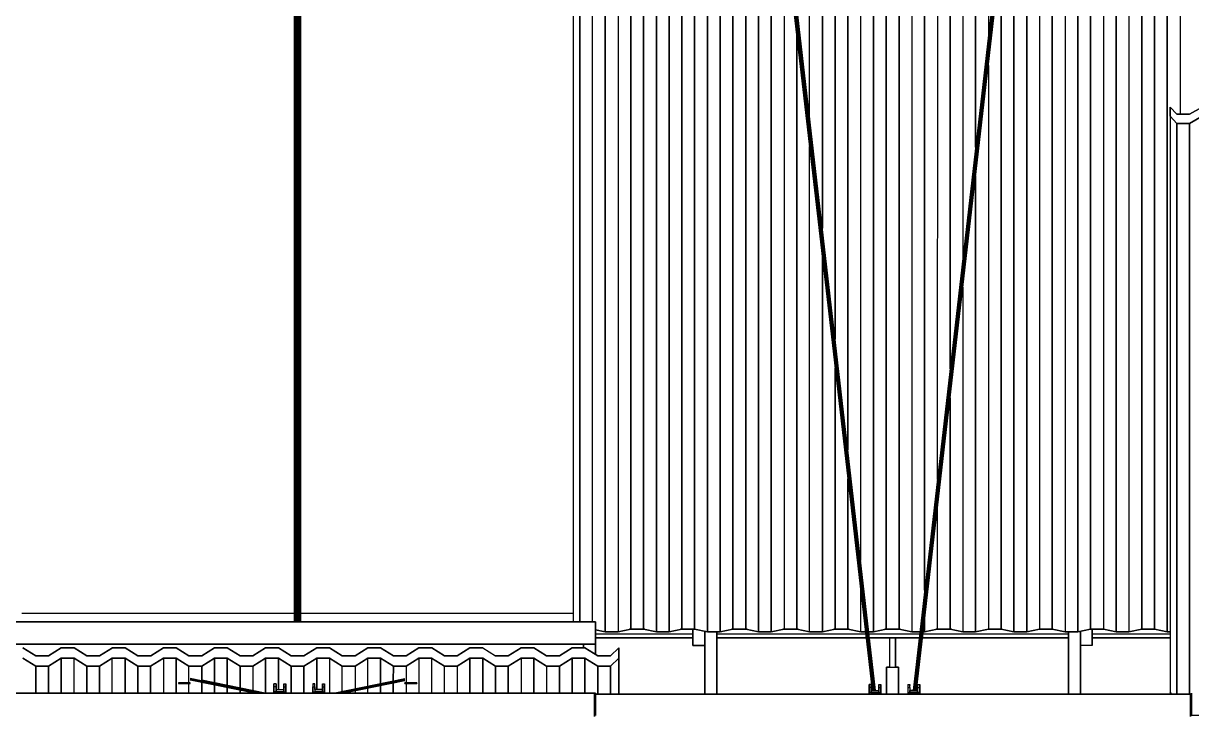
# Model space of a CAD drawing. Extents: x -32 to 51.8, y -51.6 to -5.5.
# Drawn here: x -18.57 to -10.73, y -20.29 to -15.64 of the extents above; entities that cross this region are included whole.
import ezdxf

# ---------------------------------------------------------------- set-up
doc = ezdxf.new("R2010")
doc.units = 0
doc.header["$MEASUREMENT"] = 0
doc.layers.get('0').update_dxf_attribs({"linetype": 'CONTINUOUS'})
doc.layers.add('hachures', color=5, linetype='CONTINUOUS')

msp = doc.modelspace()

# ---------------------------------------------------------------- linework, layer by layer
for p, q in [((-14.8764, -12.0621), (-14.8765, -19.6597)), ((-14.8763, -12.0848), (-14.8764, -19.6597)), ((-16.7374, -13.4664), (-16.7374, -19.6597)), ((-16.7341, -13.4664), (-16.7374, -19.6597)), ((-16.7341, -13.4664), (-16.7341, -19.6597)), ((-16.734, -19.6597), (-16.7262, -13.4664)), ((-16.7262, -19.6597), (-16.7262, -13.4664)), ((-16.726, -19.6597), (-16.7182, -13.4664)), ((-16.7182, -19.6597), (-16.7149, -13.4664)), ((-16.7182, -13.4664), (-16.7182, -19.6597)), ((-16.7149, -19.6597), (-16.7149, -13.4664)), ((-16.7461, -17.8566), (-16.746, -13.6742)), ((-16.7461, -17.8566), (-16.7461, -13.6742)), ((-16.7461, -13.6742), (-16.7461, -17.8566)), ((-16.7065, -17.8566), (-16.7065, -13.6742)), ((-16.7065, -13.6742), (-16.7065, -17.8566)), ((-13.5041, -14.6086), (-12.8693, -20.1205)), ((-12.8666, -20.1205), (-13.5041, -14.6086)), ((-12.8589, -20.1205), (-13.5008, -14.6142)), ((-12.8666, -20.1205), (-13.5008, -14.6142)), ((-12.8507, -20.1205), (-13.4929, -14.6165)), ((-13.4929, -14.6165), (-12.8588, -20.1205)), ((-12.8469, -20.1205), (-13.4849, -14.6142)), ((-13.4849, -14.6142), (-12.8507, -20.1205)), ((-12.8468, -20.1205), (-13.4816, -14.6086)), ((-11.9611, -14.6086), (-12.596, -20.1205)), ((-11.9611, -14.6086), (-12.5933, -20.1205)), ((-12.5932, -20.1205), (-11.9578, -14.6031)), ((-11.9578, -14.6031), (-12.5856, -20.1205)), ((-12.5855, -20.1205), (-11.9499, -14.6007)), ((-12.5774, -20.1205), (-11.9499, -14.6007)), ((-12.5773, -20.1205), (-11.9419, -14.6031)), ((-12.5735, -20.1205), (-11.9419, -14.6031)), ((-12.5735, -20.1205), (-11.9386, -14.6086)), ((-10.8697, -16.2028), (-10.8698, -16.2643)), ((-10.8698, -16.2643), (-10.8697, -16.2029)), ((-10.8697, -16.2028), (-10.8697, -16.2029)), ((-10.8263, -16.2508), (-10.8697, -16.2028)), ((-10.8697, -16.2029), (-10.8263, -16.2508)), ((-10.6548, -16.2028), (-10.7405, -16.2508)), ((-10.7405, -16.2508), (-10.6548, -16.2029)), ((-10.8698, -16.2643), (-10.8699, -20.1357)), ((-10.8698, -16.2643), (-10.8264, -16.3122)), ((-10.8264, -16.3122), (-10.8698, -16.2643)), ((-10.7405, -16.2508), (-10.8263, -16.2508)), ((-10.8263, -16.2508), (-10.8263, -16.2508)), ((-10.8263, -16.2508), (-10.7405, -16.2508)), ((-10.7407, -16.3122), (-10.655, -16.2643)), ((-10.655, -16.2643), (-10.7407, -16.3122)), ((-10.7405, -16.2508), (-10.7405, -16.2508)), ((-10.8264, -16.3122), (-10.8264, -16.3122)), ((-10.8264, -16.3122), (-10.7407, -16.3122)), ((-10.7407, -16.3122), (-10.8264, -16.3122)), ((-10.7407, -16.3122), (-10.7407, -16.3122)), ((-16.7461, -17.8566), (-16.7461, -17.8566)), ((-16.7461, -17.9483), (-16.7461, -17.8566)), ((-16.7461, -17.9483), (-16.7461, -17.8566)), ((-16.7461, -17.8566), (-16.7461, -17.9483)), ((-16.7065, -17.9483), (-16.7065, -17.8566)), ((-16.7065, -19.1981), (-16.7065, -17.8566)), ((-16.7065, -17.8566), (-16.7065, -17.9483)), ((-16.7461, -19.6597), (-16.7461, -17.9483)), ((-16.7461, -17.9483), (-16.7461, -19.6597)), ((-16.7065, -19.6597), (-16.7065, -17.9483)), ((-16.7065, -17.9483), (-16.7065, -19.6597)), ((-16.7065, -19.6597), (-16.7065, -17.9483)), ((-14.8063, -19.6597), (-18.6463, -19.6597)), ((-18.6463, -19.6597), (-14.8063, -19.6597)), ((-18.5776, -19.6023), (-16.7461, -19.6023)), ((-16.7065, -19.6023), (-14.8765, -19.6024)), ((-14.7263, -19.6597), (-14.8063, -19.6597)), ((-14.8063, -19.6597), (-14.7263, -19.6597)), ((-14.7263, -19.6597), (-14.7263, -19.6597)), ((-14.7263, -19.6597), (-14.7263, -19.8096)), ((-14.7263, -19.8096), (-14.7263, -19.6597)), ((-14.7263, -19.6627), (-14.7263, -19.6625)), ((-12.5186, -19.644), (-12.5186, -19.7267)), ((-14.6615, -19.7266), (-14.7263, -19.7133)), ((-14.7263, -19.7133), (-14.6615, -19.7267)), ((-14.0729, -19.7434), (-14.7263, -19.7433)), ((-14.6615, -19.704), (-14.6615, -19.704)), ((-14.6615, -19.704), (-14.6615, -19.704)), ((-14.5758, -19.7266), (-14.6615, -19.7266)), ((-14.6615, -19.7267), (-14.5758, -19.7267)), ((-14.49, -19.7089), (-14.5758, -19.7266)), ((-14.5758, -19.7267), (-14.49, -19.709)), ((-14.3958, -19.7107), (-14.4986, -19.7107)), ((-14.4043, -19.7089), (-14.49, -19.7089)), ((-14.49, -19.709), (-14.4043, -19.709)), ((-14.3186, -19.7266), (-14.4043, -19.7089)), ((-14.4043, -19.709), (-14.3186, -19.7267)), ((-14.2329, -19.7266), (-14.3186, -19.7266)), ((-14.3186, -19.7267), (-14.2329, -19.7267)), ((-14.1472, -19.7089), (-14.2329, -19.7266)), ((-14.2329, -19.7267), (-14.1472, -19.709)), ((-14.0729, -19.7107), (-14.1557, -19.7107)), ((-14.0615, -19.7089), (-14.1472, -19.7089)), ((-14.1472, -19.709), (-14.0615, -19.709)), ((-14.0729, -19.709), (-14.0729, -19.82)), ((-14.0729, -19.82), (-14.0729, -19.709)), ((-13.9758, -19.7267), (-14.0615, -19.7089)), ((-14.0615, -19.709), (-13.9758, -19.7267)), ((-13.9929, -20.1452), (-13.9929, -19.7231)), ((-13.9929, -19.7231), (-13.9929, -20.1452)), ((-13.9929, -19.7231), (-13.9929, -19.82)), ((-13.9929, -19.82), (-13.9929, -19.7231)), ((-13.9758, -19.7267), (-13.89, -19.7267)), ((-13.89, -19.7267), (-13.9758, -19.7267)), ((-13.9129, -19.7267), (-13.9129, -20.1452)), ((-13.9129, -20.1452), (-13.9129, -19.7267)), ((-12.9128, -19.7434), (-13.9129, -19.7434)), ((-13.89, -19.7267), (-13.8043, -19.709)), ((-13.8043, -19.709), (-13.89, -19.7267)), ((-13.7101, -19.7107), (-13.8129, -19.7107)), ((-13.8043, -19.709), (-13.7186, -19.709)), ((-13.7186, -19.709), (-13.8043, -19.709)), ((-13.7186, -19.709), (-13.6329, -19.7267)), ((-13.6329, -19.7267), (-13.7186, -19.709)), ((-13.6329, -19.7267), (-13.5472, -19.7267)), ((-13.5472, -19.7267), (-13.6329, -19.7267)), ((-13.4615, -19.709), (-13.5472, -19.7267)), ((-13.5472, -19.7267), (-13.4615, -19.709)), ((-13.3672, -19.7107), (-13.47, -19.7107)), ((-13.3758, -19.709), (-13.4615, -19.709)), ((-13.4615, -19.709), (-13.3758, -19.709)), ((-13.29, -19.7267), (-13.3758, -19.709)), ((-13.3758, -19.709), (-13.29, -19.7267)), ((-13.2043, -19.7267), (-13.29, -19.7267)), ((-13.29, -19.7267), (-13.2043, -19.7267)), ((-13.2043, -19.7267), (-13.1186, -19.709)), ((-13.1186, -19.709), (-13.2043, -19.7267)), ((-13.0243, -19.7107), (-13.1272, -19.7107)), ((-13.1186, -19.709), (-13.0329, -19.709)), ((-13.0329, -19.709), (-13.1186, -19.709)), ((-12.9472, -19.7267), (-13.0329, -19.709)), ((-13.0329, -19.709), (-12.9472, -19.7267)), ((-12.9147, -19.7267), (-12.9472, -19.7267)), ((-12.9472, -19.7267), (-12.9147, -19.7267)), ((-12.8615, -19.7267), (-12.8922, -19.7267)), ((-12.8922, -19.7267), (-12.8615, -19.7267)), ((-12.5526, -19.7434), (-12.8903, -19.7434)), ((-12.8615, -19.7267), (-12.7758, -19.709)), ((-12.7758, -19.709), (-12.8615, -19.7267)), ((-12.6815, -19.7107), (-12.7843, -19.7107)), ((-12.7758, -19.709), (-12.69, -19.709)), ((-12.69, -19.709), (-12.7758, -19.709)), ((-12.6043, -19.7267), (-12.69, -19.709)), ((-12.69, -19.709), (-12.6043, -19.7267)), ((-12.5506, -19.7267), (-12.6043, -19.7267)), ((-12.6043, -19.7267), (-12.5506, -19.7267)), ((-11.5529, -19.7434), (-12.5301, -19.7434)), ((-12.5186, -19.7267), (-12.5281, -19.7267)), ((-12.5281, -19.7267), (-12.5186, -19.7267)), ((-12.4329, -19.709), (-12.5186, -19.7267)), ((-12.5186, -19.7267), (-12.4329, -19.709)), ((-12.3386, -19.7107), (-12.4415, -19.7107)), ((-12.3472, -19.709), (-12.4329, -19.709)), ((-12.4329, -19.709), (-12.3472, -19.709)), ((-12.2615, -19.7267), (-12.3472, -19.709)), ((-12.3472, -19.709), (-12.2615, -19.7267)), ((-12.1758, -19.7267), (-12.2615, -19.7267)), ((-12.2615, -19.7267), (-12.1758, -19.7267)), ((-12.09, -19.709), (-12.1758, -19.7267)), ((-12.1758, -19.7267), (-12.09, -19.709)), ((-11.9957, -19.7108), (-12.0986, -19.7108)), ((-12.0043, -19.709), (-12.09, -19.709)), ((-12.09, -19.709), (-12.0043, -19.709)), ((-12.0043, -19.709), (-11.9186, -19.7267)), ((-11.9186, -19.7267), (-12.0043, -19.709)), ((-11.9186, -19.7267), (-11.8329, -19.7267)), ((-11.8329, -19.7267), (-11.9186, -19.7267)), ((-11.7472, -19.709), (-11.8329, -19.7267)), ((-11.8329, -19.7267), (-11.7472, -19.709)), ((-11.6529, -19.7108), (-11.7558, -19.7108)), ((-11.6615, -19.709), (-11.7472, -19.709)), ((-11.7472, -19.709), (-11.6615, -19.709)), ((-11.5758, -19.7267), (-11.6615, -19.709)), ((-11.6615, -19.709), (-11.5758, -19.7267)), ((-11.49, -19.7267), (-11.5758, -19.7267)), ((-11.5758, -19.7267), (-11.49, -19.7267)), ((-11.5529, -20.1452), (-11.5529, -19.7267)), ((-11.5529, -19.7267), (-11.5529, -20.1452)), ((-11.49, -19.7267), (-11.4043, -19.709)), ((-11.4043, -19.709), (-11.49, -19.7267)), ((-11.4729, -19.7231), (-11.4729, -20.1452)), ((-11.4729, -20.1452), (-11.4729, -19.7231)), ((-11.4729, -19.7231), (-11.4729, -19.8201)), ((-11.4729, -19.8201), (-11.4729, -19.7231)), ((-11.4729, -19.7434), (-11.4729, -19.7434)), ((-11.3186, -19.709), (-11.4043, -19.709)), ((-11.4043, -19.709), (-11.3186, -19.709)), ((-11.3929, -19.709), (-11.3929, -19.8201)), ((-11.3929, -19.8201), (-11.3929, -19.709)), ((-11.31, -19.7108), (-11.3929, -19.7108)), ((-10.8699, -19.7434), (-11.3929, -19.7434)), ((-11.2329, -19.7267), (-11.3186, -19.709)), ((-11.3186, -19.709), (-11.2329, -19.7267)), ((-11.1472, -19.7267), (-11.2329, -19.7267)), ((-11.2329, -19.7267), (-11.1472, -19.7267)), ((-11.0615, -19.709), (-11.1472, -19.7267)), ((-11.1472, -19.7267), (-11.0615, -19.709)), ((-10.9671, -19.7108), (-11.0701, -19.7108)), ((-11.0615, -19.709), (-10.9758, -19.709)), ((-10.9758, -19.709), (-11.0615, -19.709)), ((-10.9758, -19.709), (-10.89, -19.7267)), ((-10.89, -19.7267), (-10.9758, -19.709)), ((-10.8699, -19.7267), (-10.89, -19.7267)), ((-10.89, -19.7267), (-10.8699, -19.7267)), ((-18.6463, -19.8095), (-14.8063, -19.8096)), ((-14.8063, -19.8096), (-18.6463, -19.8096)), ((-14.8063, -19.8124), (-18.6463, -19.8124)), ((-18.4834, -19.8891), (-18.5691, -19.8346)), ((-18.5691, -19.8346), (-18.4834, -19.8891)), ((-18.3977, -19.8891), (-18.312, -19.8346)), ((-18.312, -19.8346), (-18.3977, -19.8891)), ((-18.312, -19.8346), (-18.2263, -19.8346)), ((-18.2263, -19.8346), (-18.312, -19.8346)), ((-18.2263, -19.8346), (-18.1406, -19.8891)), ((-18.1406, -19.8891), (-18.2263, -19.8346)), ((-18.0549, -19.8891), (-17.9691, -19.8346)), ((-17.9691, -19.8346), (-18.0549, -19.8891)), ((-17.9691, -19.8346), (-17.8834, -19.8346)), ((-17.8834, -19.8346), (-17.9691, -19.8346)), ((-17.8834, -19.8346), (-17.7977, -19.8891)), ((-17.7977, -19.8891), (-17.8834, -19.8346)), ((-17.712, -19.8891), (-17.6263, -19.8346)), ((-17.6263, -19.8346), (-17.712, -19.8891)), ((-17.6263, -19.8346), (-17.5406, -19.8346)), ((-17.5406, -19.8346), (-17.6263, -19.8346)), ((-17.5406, -19.8346), (-17.4549, -19.8891)), ((-17.4549, -19.8891), (-17.5406, -19.8346)), ((-17.3691, -19.8891), (-17.2834, -19.8346)), ((-17.2834, -19.8346), (-17.3691, -19.8891)), ((-17.2834, -19.8346), (-17.1977, -19.8346)), ((-17.1977, -19.8346), (-17.2834, -19.8346)), ((-17.1977, -19.8346), (-17.112, -19.8891)), ((-17.112, -19.8891), (-17.1977, -19.8346)), ((-17.1977, -19.8346), (-17.1977, -19.8346)), ((-17.0263, -19.8891), (-16.9406, -19.8346)), ((-16.9406, -19.8346), (-17.0263, -19.8891)), ((-16.9406, -19.8346), (-16.8549, -19.8346)), ((-16.8549, -19.8346), (-16.9406, -19.8346)), ((-16.8549, -19.8346), (-16.7691, -19.8891)), ((-16.7691, -19.8891), (-16.8549, -19.8346)), ((-16.6834, -19.8891), (-16.5977, -19.8346)), ((-16.5977, -19.8346), (-16.6834, -19.8891)), ((-16.5977, -19.8346), (-16.512, -19.8346)), ((-16.512, -19.8346), (-16.5977, -19.8346)), ((-16.5977, -19.8346), (-16.5977, -19.8346)), ((-16.512, -19.8346), (-16.4263, -19.8891)), ((-16.4263, -19.8891), (-16.512, -19.8346)), ((-16.3406, -19.8891), (-16.2549, -19.8346)), ((-16.2549, -19.8346), (-16.3406, -19.8891)), ((-16.2549, -19.8346), (-16.1691, -19.8346)), ((-16.1691, -19.8346), (-16.2549, -19.8346)), ((-16.1691, -19.8346), (-16.0834, -19.8891)), ((-16.0834, -19.8891), (-16.1691, -19.8346)), ((-16.1691, -19.8346), (-16.1691, -19.8346)), ((-15.9977, -19.8891), (-15.912, -19.8346)), ((-15.912, -19.8346), (-15.9977, -19.8891)), ((-15.912, -19.8346), (-15.8263, -19.8346)), ((-15.8263, -19.8346), (-15.912, -19.8346)), ((-15.8263, -19.8346), (-15.7406, -19.8891)), ((-15.7406, -19.8891), (-15.8263, -19.8346)), ((-15.6549, -19.8891), (-15.5691, -19.8346)), ((-15.5691, -19.8346), (-15.6549, -19.8891)), ((-15.5691, -19.8346), (-15.4834, -19.8346)), ((-15.4834, -19.8346), (-15.5691, -19.8346)), ((-15.4834, -19.8346), (-15.3977, -19.8891)), ((-15.312, -19.8891), (-15.2263, -19.8346)), ((-15.2263, -19.8346), (-15.312, -19.8891)), ((-15.2263, -19.8346), (-15.1406, -19.8346)), ((-15.1406, -19.8346), (-15.2263, -19.8346)), ((-15.1406, -19.8346), (-15.0549, -19.8891)), ((-15.0549, -19.8891), (-15.1406, -19.8346)), ((-15.1406, -19.8346), (-15.1406, -19.8346)), ((-14.9691, -19.8891), (-14.8834, -19.8346)), ((-14.8834, -19.8346), (-14.9691, -19.8891)), ((-14.8834, -19.8346), (-14.7977, -19.8346)), ((-14.7977, -19.8346), (-14.8834, -19.8346)), ((-14.8063, -19.8096), (-14.7263, -19.8096)), ((-14.7263, -19.8096), (-14.8063, -19.8096)), ((-14.8063, -19.8124), (-14.8063, -19.8346)), ((-14.8063, -19.8346), (-14.8063, -19.8124)), ((-14.8063, -19.8346), (-14.8063, -19.8124)), ((-14.8063, -19.8124), (-14.8063, -19.8346)), ((-14.7977, -19.8346), (-14.712, -19.8891)), ((-14.712, -19.8891), (-14.7977, -19.8346)), ((-14.0729, -19.7679), (-14.7263, -19.7679)), ((-14.0729, -19.7699), (-14.7263, -19.7699)), ((-14.7263, -19.8096), (-14.7263, -19.8124)), ((-14.7263, -19.8124), (-14.7263, -19.8096)), ((-14.7263, -19.8124), (-14.7263, -19.8801)), ((-14.7263, -19.88), (-14.7263, -19.8124)), ((-14.6263, -19.8891), (-14.571, -19.8346)), ((-14.571, -19.8346), (-14.5711, -19.9045)), ((-14.571, -20.122), (-14.571, -19.8346)), ((-14.0729, -19.7699), (-14.0729, -19.7714)), ((-14.0729, -19.7714), (-14.0729, -19.7714)), ((-14.0729, -19.7714), (-14.0729, -19.82)), ((-13.9929, -19.82), (-14.0729, -19.82)), ((-14.0729, -19.82), (-13.9929, -19.82)), ((-12.9099, -19.7679), (-13.9129, -19.7679)), ((-12.9097, -19.7699), (-13.9129, -19.7699)), ((-12.5554, -19.7679), (-12.8874, -19.7679)), ((-12.5556, -19.7699), (-12.8872, -19.7699)), ((-12.7527, -19.9652), (-12.7527, -19.7699)), ((-12.7131, -19.9652), (-12.7131, -19.7699)), ((-12.7131, -19.7699), (-12.7131, -19.9652)), ((-12.7131, -19.9652), (-12.7131, -19.7699)), ((-11.5529, -19.7699), (-12.5331, -19.7699)), ((-11.5529, -19.7679), (-12.5329, -19.7679)), ((-11.4729, -19.7679), (-11.4729, -19.7679)), ((-11.4729, -19.7699), (-11.4729, -19.7699)), ((-11.3929, -19.8201), (-11.4729, -19.8201)), ((-10.8699, -19.7679), (-11.3929, -19.7679)), ((-10.8699, -19.7699), (-11.3929, -19.7699)), ((-11.3929, -19.7714), (-11.3929, -19.7699)), ((-11.3929, -19.7699), (-11.3929, -19.7714)), ((-11.3929, -19.8201), (-11.3929, -19.7714)), ((-11.3929, -19.7714), (-11.3929, -19.7714)), ((-11.3929, -19.7714), (-11.3929, -19.7714)), ((-11.3929, -19.7714), (-11.3929, -19.8201)), ((-18.4835, -19.9591), (-18.5693, -19.9045)), ((-18.5693, -19.9045), (-18.4835, -19.9591)), ((-18.4834, -19.8891), (-18.3977, -19.8891)), ((-18.3977, -19.8891), (-18.4834, -19.8891)), ((-18.3121, -19.9045), (-18.3978, -19.9591)), ((-18.3978, -19.9591), (-18.3121, -19.9045)), ((-18.2264, -19.9045), (-18.3121, -19.9045)), ((-18.3121, -19.9045), (-18.2264, -19.9045)), ((-18.312, -19.9045), (-18.312, -19.9045)), ((-18.1407, -19.9591), (-18.2264, -19.9045)), ((-18.2264, -19.9045), (-18.1407, -19.9591)), ((-18.2263, -19.9046), (-18.2263, -19.9046)), ((-18.2263, -19.9046), (-18.2263, -19.9046)), ((-18.1406, -19.8891), (-18.0549, -19.8891)), ((-18.0549, -19.8891), (-18.1406, -19.8891)), ((-17.9693, -19.9045), (-18.055, -19.9591)), ((-18.055, -19.9591), (-17.9693, -19.9045)), ((-17.8835, -19.9045), (-17.9693, -19.9045)), ((-17.9693, -19.9045), (-17.8835, -19.9045)), ((-17.9691, -19.9045), (-17.9691, -19.9045)), ((-17.9691, -19.9045), (-17.9691, -19.9045)), ((-17.7978, -19.9591), (-17.8835, -19.9045)), ((-17.8835, -19.9045), (-17.7978, -19.9591)), ((-17.8834, -19.9046), (-17.8834, -19.9046)), ((-17.8834, -19.9046), (-17.8834, -19.9046)), ((-17.7977, -19.8891), (-17.712, -19.8891)), ((-17.712, -19.8891), (-17.7977, -19.8891)), ((-17.6264, -19.9045), (-17.7121, -19.9591)), ((-17.7121, -19.9591), (-17.6264, -19.9045)), ((-17.5407, -19.9045), (-17.6264, -19.9045)), ((-17.6264, -19.9045), (-17.5407, -19.9045)), ((-17.6263, -19.9045), (-17.6263, -19.9045)), ((-17.6263, -19.9045), (-17.6263, -19.9045)), ((-17.455, -19.9591), (-17.5407, -19.9045)), ((-17.5407, -19.9045), (-17.455, -19.9591)), ((-17.5406, -19.9046), (-17.5406, -19.9046)), ((-17.5263, -19.9137), (-17.5263, -19.9137)), ((-17.4549, -19.8891), (-17.3691, -19.8891)), ((-17.3691, -19.8891), (-17.4549, -19.8891)), ((-17.2835, -19.9045), (-17.3693, -19.9591)), ((-17.3693, -19.9591), (-17.2835, -19.9045)), ((-17.1978, -19.9045), (-17.2835, -19.9045)), ((-17.2835, -19.9045), (-17.1978, -19.9045)), ((-17.1121, -19.9591), (-17.1978, -19.9045)), ((-17.1978, -19.9045), (-17.1121, -19.9591)), ((-17.1977, -19.9046), (-17.1977, -19.9046)), ((-17.1977, -19.9046), (-17.1977, -19.9046)), ((-17.112, -19.8891), (-17.0263, -19.8891)), ((-17.0263, -19.8891), (-17.112, -19.8891)), ((-16.9407, -19.9045), (-17.0264, -19.9591)), ((-17.0264, -19.9591), (-16.9407, -19.9045)), ((-16.855, -19.9045), (-16.9407, -19.9045)), ((-16.9407, -19.9045), (-16.855, -19.9045)), ((-16.7693, -19.9591), (-16.855, -19.9045)), ((-16.855, -19.9045), (-16.7693, -19.9591)), ((-16.8549, -19.9046), (-16.8549, -19.9046)), ((-16.7691, -19.8891), (-16.6834, -19.8891)), ((-16.6834, -19.8891), (-16.7691, -19.8891)), ((-16.5978, -19.9045), (-16.6835, -19.9591)), ((-16.6835, -19.9591), (-16.5978, -19.9045)), ((-16.6834, -19.8891), (-16.6834, -19.8891)), ((-16.5121, -19.9045), (-16.5978, -19.9045)), ((-16.5978, -19.9045), (-16.5121, -19.9045)), ((-16.5977, -19.9045), (-16.5977, -19.9045)), ((-16.5977, -19.9045), (-16.5977, -19.9045)), ((-16.4264, -19.9591), (-16.5121, -19.9045)), ((-16.5121, -19.9045), (-16.4264, -19.9591)), ((-16.512, -19.9046), (-16.512, -19.9046)), ((-16.512, -19.9046), (-16.512, -19.9046)), ((-16.4263, -19.8891), (-16.3406, -19.8891)), ((-16.3406, -19.8891), (-16.4263, -19.8891)), ((-16.255, -19.9045), (-16.3407, -19.9591)), ((-16.3407, -19.9591), (-16.255, -19.9045)), ((-16.3406, -19.8891), (-16.3406, -19.8891)), ((-16.1693, -19.9045), (-16.255, -19.9045)), ((-16.255, -19.9045), (-16.1693, -19.9045)), ((-16.2549, -19.9045), (-16.2549, -19.9045)), ((-16.0835, -19.9591), (-16.1693, -19.9045)), ((-16.1693, -19.9045), (-16.0835, -19.9591)), ((-16.0834, -19.8891), (-15.9977, -19.8891)), ((-15.9977, -19.8891), (-16.0834, -19.8891)), ((-16.0834, -19.8891), (-16.0834, -19.8891)), ((-15.9121, -19.9045), (-15.9978, -19.9591)), ((-15.9978, -19.9591), (-15.9121, -19.9045)), ((-15.9263, -19.9136), (-15.9263, -19.9136)), ((-15.9263, -19.9136), (-15.9263, -19.9136)), ((-15.9263, -19.9136), (-15.9263, -19.9136)), ((-15.8264, -19.9045), (-15.9121, -19.9045)), ((-15.9121, -19.9045), (-15.8264, -19.9045)), ((-15.912, -19.9045), (-15.912, -19.9045)), ((-15.912, -19.9045), (-15.912, -19.9045)), ((-15.7407, -19.9591), (-15.8264, -19.9045)), ((-15.8264, -19.9045), (-15.7407, -19.9591)), ((-15.8263, -19.9046), (-15.8263, -19.9046)), ((-15.7406, -19.8891), (-15.6549, -19.8891)), ((-15.6549, -19.8891), (-15.7406, -19.8891)), ((-15.5693, -19.9045), (-15.655, -19.9591)), ((-15.655, -19.9591), (-15.5693, -19.9045)), ((-15.4835, -19.9045), (-15.5693, -19.9045)), ((-15.5693, -19.9045), (-15.4835, -19.9045)), ((-15.3978, -19.9591), (-15.4835, -19.9045)), ((-15.4835, -19.9045), (-15.3978, -19.9591)), ((-15.4834, -19.9046), (-15.4834, -19.9046)), ((-15.3977, -19.8891), (-15.312, -19.8891)), ((-15.312, -19.8891), (-15.3977, -19.8891)), ((-15.2264, -19.9045), (-15.3121, -19.9591)), ((-15.3121, -19.9591), (-15.2264, -19.9045)), ((-15.1407, -19.9045), (-15.2264, -19.9045)), ((-15.2264, -19.9045), (-15.1407, -19.9045)), ((-15.055, -19.9591), (-15.1407, -19.9045)), ((-15.1407, -19.9045), (-15.055, -19.9591)), ((-15.1406, -19.9046), (-15.1406, -19.9046)), ((-15.1406, -19.9046), (-15.1406, -19.9046)), ((-15.0549, -19.8891), (-14.9691, -19.8891)), ((-14.9691, -19.8891), (-15.0549, -19.8891)), ((-14.8835, -19.9045), (-14.9693, -19.9591)), ((-14.9693, -19.9591), (-14.8835, -19.9045)), ((-14.7978, -19.9045), (-14.8835, -19.9045)), ((-14.8835, -19.9045), (-14.7978, -19.9045)), ((-14.8834, -19.9045), (-14.8834, -19.9045)), ((-14.8834, -19.9045), (-14.8834, -19.9045)), ((-14.7121, -19.9591), (-14.7978, -19.9045)), ((-14.7978, -19.9045), (-14.7121, -19.9591)), ((-14.712, -19.8891), (-14.6263, -19.8891)), ((-14.6263, -19.8891), (-14.712, -19.8891)), ((-14.712, -19.8891), (-14.712, -19.8891)), ((-14.5711, -19.9045), (-14.6264, -19.9591)), ((-14.6264, -19.9591), (-14.5711, -19.9045)), ((-14.5711, -19.9045), (-14.5711, -20.1452)), ((-18.3978, -19.9591), (-18.4835, -19.9591)), ((-18.4835, -19.9591), (-18.3978, -19.9591)), ((-18.4834, -19.9591), (-18.4834, -19.9591)), ((-18.4834, -19.9591), (-18.4834, -19.9591)), ((-18.3977, -19.959), (-18.3977, -19.959)), ((-18.3977, -19.959), (-18.3977, -19.959)), ((-18.055, -19.9591), (-18.1407, -19.9591)), ((-18.1407, -19.9591), (-18.055, -19.9591)), ((-18.0549, -19.959), (-18.0549, -19.959)), ((-18.0549, -19.959), (-18.0549, -19.959)), ((-17.7121, -19.9591), (-17.7978, -19.9591)), ((-17.7978, -19.9591), (-17.7121, -19.9591)), ((-17.7977, -19.9591), (-17.7977, -19.9591)), ((-17.712, -19.959), (-17.712, -19.959)), ((-17.712, -19.959), (-17.712, -19.959)), ((-17.3693, -19.9591), (-17.455, -19.9591)), ((-17.455, -19.9591), (-17.3693, -19.9591)), ((-17.4549, -19.9591), (-17.4549, -19.9591)), ((-17.4463, -19.9591), (-17.4463, -19.9591)), ((-17.3691, -19.959), (-17.3691, -19.959)), ((-17.3691, -19.959), (-17.3691, -19.959)), ((-17.0264, -19.9591), (-17.1121, -19.9591)), ((-17.1121, -19.9591), (-17.0264, -19.9591)), ((-17.112, -19.9591), (-17.112, -19.9591)), ((-17.112, -19.9591), (-17.112, -19.9591)), ((-17.0263, -19.959), (-17.0263, -19.959)), ((-16.6835, -19.9591), (-16.7693, -19.9591)), ((-16.7693, -19.9591), (-16.6835, -19.9591)), ((-16.7691, -19.9591), (-16.7691, -19.9591)), ((-16.3407, -19.9591), (-16.4264, -19.9591)), ((-16.4264, -19.9591), (-16.3407, -19.9591)), ((-16.4263, -19.9591), (-16.4263, -19.9591)), ((-16.3406, -19.959), (-16.3406, -19.959)), ((-16.3406, -19.959), (-16.3406, -19.959)), ((-15.9978, -19.9591), (-16.0835, -19.9591)), ((-16.0835, -19.9591), (-15.9978, -19.9591)), ((-16.0834, -19.9591), (-16.0834, -19.9591)), ((-16.0834, -19.9591), (-16.0834, -19.9591)), ((-16.0063, -19.9591), (-16.0063, -19.9591)), ((-15.9977, -19.959), (-15.9977, -19.959)), ((-15.655, -19.9591), (-15.7407, -19.9591)), ((-15.7407, -19.9591), (-15.655, -19.9591)), ((-15.7406, -19.9591), (-15.7406, -19.9591)), ((-15.6549, -19.959), (-15.6549, -19.959)), ((-15.3121, -19.9591), (-15.3978, -19.9591)), ((-15.3978, -19.9591), (-15.3121, -19.9591)), ((-14.9693, -19.9591), (-15.055, -19.9591)), ((-15.055, -19.9591), (-14.9693, -19.9591)), ((-15.0549, -19.9591), (-15.0549, -19.9591)), ((-15.0549, -19.9591), (-15.0549, -19.9591)), ((-14.6264, -19.9591), (-14.7121, -19.9591)), ((-14.7121, -19.9591), (-14.6264, -19.9591)), ((-14.712, -19.9591), (-14.712, -19.9591)), ((-14.712, -19.9591), (-14.712, -19.9591)), ((-12.7729, -20.1452), (-12.7729, -19.9652)), ((-12.7729, -19.9652), (-12.6929, -19.9652)), ((-12.7527, -19.9652), (-12.7729, -19.9652)), ((-12.7729, -20.1452), (-12.7729, -19.9652)), ((-12.7729, -19.9652), (-12.7729, -20.1452)), ((-12.6929, -19.9652), (-12.7131, -19.9652)), ((-12.6929, -19.9652), (-12.6929, -20.1452)), ((-12.6929, -19.9652), (-12.6929, -20.1452)), ((-12.6929, -20.1452), (-12.6929, -19.9652)), ((-17.4463, -20.0397), (-16.9601, -20.1406)), ((-17.4463, -20.0401), (-16.9807, -20.1406)), ((-17.4463, -20.0459), (-16.9867, -20.1406)), ((-17.4463, -20.0462), (-17.0014, -20.1406)), ((-17.008, -20.1406), (-17.4463, -20.0507)), ((-17.4463, -20.0507), (-17.0069, -20.1406)), ((-17.0089, -20.1406), (-17.4463, -20.0514)), ((-16.9426, -20.1406), (-17.3693, -20.0518)), ((-17.3693, -20.0524), (-16.957, -20.1406)), ((-16.487, -20.1406), (-16.0063, -20.0405)), ((-16.4726, -20.1406), (-16.0063, -20.0409)), ((-16.4695, -20.1406), (-16.0063, -20.0444)), ((-16.4489, -20.1406), (-16.0063, -20.045)), ((-16.443, -20.1406), (-16.0063, -20.0506)), ((-16.4282, -20.1406), (-16.0063, -20.0511)), ((-16.4227, -20.1406), (-16.0063, -20.0554)), ((-16.0063, -20.0554), (-16.4216, -20.1406)), ((-16.0063, -20.0561), (-16.4208, -20.1406)), ((-14.8063, -20.1406), (-18.6463, -20.1406)), ((-14.8063, -20.1406), (-18.6463, -20.1406)), ((-18.6463, -20.1406), (-14.8063, -20.1406)), ((-17.5263, -20.0706), (-17.5263, -20.0735)), ((-17.4463, -20.0706), (-17.5263, -20.0706)), ((-17.5263, -20.0735), (-17.4463, -20.0735)), ((-17.4463, -20.0735), (-17.4463, -20.0706)), ((-16.8704, -20.0772), (-16.8848, -20.0772)), ((-16.8848, -20.0772), (-16.8848, -20.0839)), ((-16.8848, -20.0972), (-16.8848, -20.0772)), ((-16.8848, -20.0772), (-16.8848, -20.0972)), ((-16.8848, -20.0839), (-16.8848, -20.0772)), ((-16.8848, -20.1054), (-16.8848, -20.0839)), ((-16.8704, -20.0972), (-16.8848, -20.0972)), ((-16.8848, -20.1305), (-16.8848, -20.0972)), ((-16.8848, -20.0972), (-16.8848, -20.1305)), ((-16.8848, -20.1406), (-16.8848, -20.1054)), ((-16.8704, -20.1305), (-16.8848, -20.1305)), ((-16.8848, -20.1406), (-16.8848, -20.1305)), ((-16.8848, -20.1305), (-16.8848, -20.1406)), ((-16.8704, -20.0772), (-16.8704, -20.0972)), ((-16.8704, -20.0972), (-16.8704, -20.0772)), ((-16.8704, -20.0972), (-16.8704, -20.1305)), ((-16.8704, -20.1305), (-16.8704, -20.0972)), ((-16.8704, -20.1159), (-16.8193, -20.1159)), ((-16.8704, -20.1304), (-16.8193, -20.1304)), ((-16.8193, -20.1304), (-16.8704, -20.1304)), ((-16.8704, -20.1305), (-16.8704, -20.1406)), ((-16.8704, -20.1406), (-16.8704, -20.1305)), ((-16.8193, -20.0839), (-16.8193, -20.0772)), ((-16.8193, -20.0772), (-16.8193, -20.0972)), ((-16.8193, -20.0772), (-16.8048, -20.0772)), ((-16.8193, -20.0972), (-16.8193, -20.0772)), ((-16.8193, -20.1054), (-16.8193, -20.0839)), ((-16.8193, -20.0972), (-16.8193, -20.1305)), ((-16.8193, -20.0972), (-16.8048, -20.0972)), ((-16.8193, -20.1305), (-16.8193, -20.0972)), ((-16.8193, -20.1159), (-16.8193, -20.1054)), ((-16.8193, -20.1304), (-16.8193, -20.1159)), ((-16.8193, -20.1406), (-16.8193, -20.1304)), ((-16.8193, -20.1304), (-16.8193, -20.1304)), ((-16.8193, -20.1305), (-16.8048, -20.1305)), ((-16.8193, -20.1406), (-16.8193, -20.1305)), ((-16.8193, -20.1305), (-16.8193, -20.1406)), ((-16.8048, -20.0772), (-16.8048, -20.0972)), ((-16.8048, -20.0839), (-16.8048, -20.0772)), ((-16.8048, -20.0972), (-16.8048, -20.0772)), ((-16.8048, -20.0772), (-16.8048, -20.0839)), ((-16.8048, -20.0839), (-16.8048, -20.1054)), ((-16.8048, -20.0972), (-16.8048, -20.1305)), ((-16.8048, -20.1305), (-16.8048, -20.0972)), ((-16.8048, -20.1054), (-16.8048, -20.1406)), ((-16.8048, -20.1305), (-16.8048, -20.1406)), ((-16.8048, -20.1406), (-16.8048, -20.1305)), ((-16.6248, -20.0772), (-16.6104, -20.0772)), ((-16.6248, -20.0772), (-16.6248, -20.0972)), ((-16.6104, -20.0772), (-16.6248, -20.0772)), ((-16.6248, -20.0772), (-16.6248, -20.0772)), ((-16.6248, -20.0972), (-16.6104, -20.0972)), ((-16.6248, -20.1305), (-16.6248, -20.0972)), ((-16.6248, -20.0972), (-16.6248, -20.1305)), ((-16.6248, -20.1406), (-16.6248, -20.1179)), ((-16.6248, -20.1305), (-16.6104, -20.1305)), ((-16.6248, -20.1406), (-16.6248, -20.1305)), ((-16.6248, -20.1305), (-16.6248, -20.1406)), ((-16.6104, -20.0972), (-16.6104, -20.0772)), ((-16.6104, -20.0972), (-16.6104, -20.1305)), ((-16.6104, -20.1054), (-16.6104, -20.0972)), ((-16.6104, -20.1159), (-16.6104, -20.1054)), ((-16.6104, -20.1054), (-16.6104, -20.1054)), ((-16.5592, -20.1159), (-16.6104, -20.1159)), ((-16.6104, -20.1159), (-16.5592, -20.1159)), ((-16.6104, -20.1304), (-16.5592, -20.1304)), ((-16.5592, -20.1304), (-16.6104, -20.1304)), ((-16.6104, -20.1305), (-16.6104, -20.1406)), ((-16.6104, -20.1406), (-16.6104, -20.1305)), ((-16.5593, -20.0839), (-16.5593, -20.0772)), ((-16.5593, -20.0772), (-16.5593, -20.0972)), ((-16.5593, -20.1054), (-16.5593, -20.0839)), ((-16.5593, -20.0972), (-16.5593, -20.1305)), ((-16.5593, -20.1159), (-16.5593, -20.1054)), ((-16.5593, -20.1305), (-16.5593, -20.1406)), ((-16.5592, -20.0772), (-16.5448, -20.0772)), ((-16.5592, -20.0972), (-16.5592, -20.0772)), ((-16.5592, -20.0972), (-16.5448, -20.0972)), ((-16.5592, -20.1305), (-16.5592, -20.0972)), ((-16.5592, -20.1305), (-16.5448, -20.1305)), ((-16.5592, -20.1406), (-16.5592, -20.1305)), ((-16.5448, -20.0972), (-16.5448, -20.0772)), ((-16.5448, -20.0772), (-16.5448, -20.0972)), ((-16.5448, -20.0839), (-16.5448, -20.0772)), ((-16.5448, -20.1305), (-16.5448, -20.0972)), ((-16.5448, -20.0972), (-16.5448, -20.1305)), ((-16.5448, -20.1305), (-16.5448, -20.1406)), ((-15.9263, -20.0706), (-16.0063, -20.0706)), ((-16.0063, -20.0706), (-16.0063, -20.0735)), ((-16.0063, -20.0735), (-16.0063, -20.0706)), ((-16.0063, -20.0735), (-16.0063, -20.0735)), ((-16.0063, -20.0735), (-15.9263, -20.0735)), ((-15.9263, -20.0735), (-16.0063, -20.0735)), ((-15.9263, -20.0735), (-15.9263, -20.0706)), ((-15.9263, -20.0706), (-15.9263, -20.0735)), ((-14.8063, -20.1406), (-14.7263, -20.1406)), ((-14.7263, -20.1406), (-14.8063, -20.1406)), ((-14.6529, -20.1452), (-14.7329, -20.1452)), ((-14.7329, -20.2952), (-14.7329, -20.1452)), ((-14.7329, -20.1452), (-14.6529, -20.1452)), ((-14.7329, -20.1452), (-14.7329, -20.2952)), ((-14.7263, -20.1406), (-14.7263, -20.1452)), ((-14.7263, -20.1452), (-14.7263, -20.1406)), ((-14.7263, -20.1406), (-14.7263, -20.2906)), ((-14.7263, -20.1406), (-14.7263, -20.1452)), ((-14.7263, -20.2906), (-14.7263, -20.1406)), ((-10.8129, -20.1452), (-14.6529, -20.1452)), ((-10.8129, -20.1452), (-14.6529, -20.1452)), ((-14.6529, -20.1452), (-10.8129, -20.1452)), ((-14.571, -20.122), (-14.5711, -20.1221)), ((-12.8914, -20.1452), (-14.5711, -20.1452)), ((-14.5711, -20.1452), (-12.8914, -20.1452)), ((-14.571, -20.1452), (-14.571, -20.122)), ((-14.571, -20.1452), (-13.9929, -20.1452)), ((-13.9129, -20.1452), (-12.8914, -20.1452)), ((-12.8914, -20.1452), (-13.9129, -20.1452)), ((-13.9129, -20.1452), (-12.8914, -20.1452)), ((-12.8914, -20.0818), (-12.8914, -20.1019)), ((-12.8914, -20.0886), (-12.8914, -20.0818)), ((-12.877, -20.0818), (-12.8914, -20.0818)), ((-12.8914, -20.0818), (-12.8914, -20.0886)), ((-12.8914, -20.1019), (-12.8914, -20.0818)), ((-12.8914, -20.11), (-12.8914, -20.0886)), ((-12.8914, -20.1019), (-12.8914, -20.1351)), ((-12.877, -20.1019), (-12.8914, -20.1019)), ((-12.8914, -20.1351), (-12.8914, -20.1019)), ((-12.8914, -20.1452), (-12.8914, -20.11)), ((-12.8914, -20.11), (-12.8914, -20.1452)), ((-12.8914, -20.1351), (-12.8914, -20.1452)), ((-12.877, -20.1351), (-12.8914, -20.1351)), ((-12.8914, -20.1452), (-12.8914, -20.1351)), ((-12.877, -20.1019), (-12.877, -20.0818)), ((-12.877, -20.0818), (-12.877, -20.1019)), ((-12.877, -20.1351), (-12.877, -20.1019)), ((-12.877, -20.1019), (-12.877, -20.1351)), ((-12.877, -20.1205), (-12.8259, -20.1205)), ((-12.877, -20.135), (-12.8259, -20.135)), ((-12.8259, -20.135), (-12.877, -20.135)), ((-12.877, -20.1452), (-12.877, -20.1351)), ((-12.877, -20.1452), (-12.877, -20.1351)), ((-12.877, -20.1351), (-12.877, -20.1452)), ((-12.8259, -20.0818), (-12.8114, -20.0818)), ((-12.8259, -20.1019), (-12.8259, -20.0818)), ((-12.8259, -20.1019), (-12.8114, -20.1019)), ((-12.8259, -20.1351), (-12.8259, -20.1019)), ((-12.8259, -20.135), (-12.8259, -20.135)), ((-12.8259, -20.1351), (-12.8114, -20.1351)), ((-12.8259, -20.1452), (-12.8259, -20.1351)), ((-12.8258, -20.0818), (-12.8258, -20.1019)), ((-12.8258, -20.1019), (-12.8258, -20.1351)), ((-12.8258, -20.1351), (-12.8258, -20.1452)), ((-12.8115, -20.1351), (-12.8114, -20.1019)), ((-12.8115, -20.1452), (-12.8115, -20.1351)), ((-12.8114, -20.0818), (-12.8114, -20.1019)), ((-12.8114, -20.0886), (-12.8114, -20.0818)), ((-12.8114, -20.1019), (-12.8114, -20.0818)), ((-12.8114, -20.1019), (-12.8114, -20.1351)), ((-12.8114, -20.1351), (-12.8114, -20.1452)), ((-12.8114, -20.1452), (-12.6314, -20.1452)), ((-12.6314, -20.1452), (-12.8114, -20.1452)), ((-12.6314, -20.1452), (-12.8114, -20.1452)), ((-12.8114, -20.1452), (-12.6314, -20.1452)), ((-12.8114, -20.1452), (-12.7729, -20.1452)), ((-12.6314, -20.0818), (-12.6314, -20.1019)), ((-12.6314, -20.0818), (-12.617, -20.0818)), ((-12.6314, -20.1019), (-12.617, -20.1019)), ((-12.6314, -20.1019), (-12.6314, -20.1351)), ((-12.6314, -20.11), (-12.6314, -20.1452)), ((-12.6314, -20.1351), (-12.617, -20.1351)), ((-12.6314, -20.1351), (-12.6314, -20.1452)), ((-12.617, -20.1019), (-12.617, -20.0818)), ((-12.617, -20.0818), (-12.617, -20.0886)), ((-12.617, -20.1019), (-12.617, -20.1351)), ((-12.5658, -20.1205), (-12.617, -20.1205)), ((-12.617, -20.1205), (-12.617, -20.1205)), ((-12.617, -20.1205), (-12.5658, -20.1205)), ((-12.617, -20.135), (-12.617, -20.1205)), ((-12.617, -20.135), (-12.5658, -20.135)), ((-12.5658, -20.135), (-12.617, -20.135)), ((-12.617, -20.1351), (-12.617, -20.1452)), ((-12.617, -20.1452), (-12.617, -20.1351)), ((-12.617, -20.1452), (-12.617, -20.1351)), ((-12.5658, -20.0818), (-12.5514, -20.0818)), ((-12.5658, -20.1019), (-12.5658, -20.0818)), ((-12.5658, -20.0818), (-12.5658, -20.1019)), ((-12.5658, -20.1019), (-12.5514, -20.1019)), ((-12.5658, -20.1351), (-12.5658, -20.1019)), ((-12.5658, -20.1019), (-12.5658, -20.1351)), ((-12.5658, -20.11), (-12.5658, -20.1205)), ((-12.5658, -20.1205), (-12.5658, -20.135)), ((-12.5658, -20.1351), (-12.5658, -20.1452)), ((-12.5514, -20.1351), (-12.5658, -20.1351)), ((-12.5658, -20.1351), (-12.5658, -20.1452)), ((-12.5658, -20.1351), (-12.5514, -20.1351)), ((-12.5658, -20.1452), (-12.5658, -20.1351)), ((-12.5514, -20.0818), (-12.5514, -20.1019)), ((-12.5514, -20.0886), (-12.5514, -20.0818)), ((-12.5514, -20.1019), (-12.5514, -20.0818)), ((-12.5514, -20.0818), (-12.5514, -20.0886)), ((-12.5514, -20.0886), (-12.5514, -20.11)), ((-12.5514, -20.1019), (-12.5514, -20.1351)), ((-12.5514, -20.1351), (-12.5514, -20.1019)), ((-12.5514, -20.11), (-12.5514, -20.1452)), ((-12.5514, -20.1452), (-12.5514, -20.1351)), ((-12.5514, -20.1452), (-12.5514, -20.1351)), ((-12.5514, -20.1351), (-12.5514, -20.1452)), ((-12.5514, -20.1452), (-11.5529, -20.1452)), ((-11.5529, -20.1452), (-12.5514, -20.1452)), ((-10.8613, -20.1452), (-12.5514, -20.1452)), ((-12.5514, -20.1452), (-10.8264, -20.1452)), ((-11.4729, -20.1452), (-10.8613, -20.1452)), ((-11.4729, -20.1452), (-10.8613, -20.1452)), ((-10.8613, -20.1452), (-10.8699, -20.1357)), ((-10.8699, -20.1357), (-10.8613, -20.1452)), ((-10.8264, -20.1221), (-10.8264, -20.1221)), ((-10.8264, -20.1221), (-10.8264, -20.1221)), ((-10.8129, -20.1452), (-10.7329, -20.1452)), ((-10.7329, -20.1452), (-10.8129, -20.1452)), ((-10.7329, -20.1452), (-10.7329, -20.2438)), ((-10.7329, -20.2438), (-10.7329, -20.1452)), ((-10.7329, -20.1452), (-10.7329, -20.2952)), ((-10.7329, -20.1452), (-10.7329, -20.2952)), ((-10.7329, -20.2952), (-10.7329, -20.1452)), ((-10.7263, -20.2906), (-10.7263, -20.1406)), ((-10.7263, -20.2906), (-10.7263, -20.1406)), ((-10.7263, -20.1406), (-10.7263, -20.2906)), ((-10.7263, -20.1756), (-10.7329, -20.1793)), ((-10.7329, -20.1793), (-10.7263, -20.1756)), ((-10.7329, -20.1793), (-10.7329, -20.2438)), ((-10.7329, -20.2438), (-10.7329, -20.1793)), ((-10.7263, -20.2438), (-10.7329, -20.2438)), ((-10.6463, -20.2906), (-10.7263, -20.2906))]:
    msp.add_line(p, q)
at = {"layer": 'hachures'}
for p, q in [((-14.8329, -19.6597), (-14.8328, -12.0671)), ((-14.8328, -12.0671), (-14.8329, -19.6597)), ((-14.7472, -19.6597), (-14.7471, -12.0671)), ((-14.49, -12.0671), (-14.49, -19.7089)), ((-14.49, -19.7089), (-14.49, -12.0671)), ((-14.4043, -19.7089), (-14.4043, -12.0671)), ((-14.4043, -12.0671), (-14.4043, -19.7089)), ((-14.1471, -12.0671), (-14.1472, -19.7089)), ((-14.1472, -19.7089), (-14.1471, -12.0671)), ((-14.0614, -12.0671), (-14.0615, -19.7089)), ((-14.0615, -19.7089), (-14.0614, -12.0671)), ((-13.8043, -12.0671), (-13.8043, -19.709)), ((-13.8043, -19.709), (-13.8043, -12.0671)), ((-13.7186, -12.0671), (-13.7186, -19.709)), ((-13.7186, -19.709), (-13.7186, -12.0671)), ((-13.1186, -12.0671), (-13.1186, -17.7607)), ((-13.1186, -17.7607), (-13.1186, -12.0671)), ((-13.0329, -18.5049), (-13.0328, -12.0671)), ((-13.0328, -12.0671), (-13.0329, -18.5049)), ((-12.7757, -12.0671), (-12.7758, -19.709)), ((-12.7758, -19.709), (-12.7757, -12.0671)), ((-12.69, -19.709), (-12.69, -12.0671)), ((-12.69, -12.0671), (-12.69, -19.709)), ((-12.4328, -12.0671), (-12.4329, -18.7045)), ((-12.3471, -12.0671), (-12.3472, -17.9603)), ((-12.3472, -17.9603), (-12.3471, -12.0671)), ((-12.09, -12.0671), (-12.09, -15.7277)), ((-11.7471, -12.0671), (-11.7472, -19.709)), ((-11.6614, -12.0671), (-11.6615, -19.709)), ((-11.6615, -19.709), (-11.6614, -12.0671)), ((-11.4043, -19.709), (-11.4043, -12.0671)), ((-11.4043, -12.0671), (-11.4043, -19.709)), ((-11.3186, -12.0671), (-11.3186, -19.709)), ((-11.0614, -12.0671), (-11.0615, -19.709)), ((-11.0615, -19.709), (-11.0614, -12.0671)), ((-10.9757, -12.0671), (-10.9758, -19.709)), ((-10.9758, -19.709), (-10.9757, -12.0671)), ((-14.6615, -19.7266), (-14.6614, -12.0848)), ((-14.6614, -12.0848), (-14.6615, -19.7266)), ((-14.5757, -12.0848), (-14.5758, -19.7266)), ((-14.3186, -12.0848), (-14.3186, -19.7266)), ((-14.3186, -19.7266), (-14.3186, -12.0848)), ((-14.2328, -12.0848), (-14.2329, -19.7266)), ((-14.2329, -19.7266), (-14.2328, -12.0848)), ((-13.9757, -12.0848), (-13.9758, -19.7267)), ((-13.9758, -19.7267), (-13.9757, -12.0848)), ((-13.89, -12.0848), (-13.89, -19.7267)), ((-13.89, -19.7267), (-13.89, -12.0848)), ((-13.6328, -12.0848), (-13.6329, -19.7267)), ((-13.6329, -19.7267), (-13.6328, -12.0848)), ((-13.5472, -19.7267), (-13.5471, -12.0848)), ((-13.5471, -12.0848), (-13.5472, -19.7267)), ((-13.29, -16.2723), (-13.29, -12.0848)), ((-13.2043, -12.0848), (-13.2043, -17.0165)), ((-13.2043, -17.0165), (-13.2043, -12.0848)), ((-12.9472, -19.2491), (-12.9471, -12.0848)), ((-12.8614, -12.0848), (-12.8615, -19.7267)), ((-12.8615, -19.7267), (-12.8614, -12.0848)), ((-12.6043, -12.0848), (-12.6043, -19.7267)), ((-12.5186, -12.0848), (-12.5186, -19.4487)), ((-12.5186, -19.4487), (-12.5186, -12.0848)), ((-12.2614, -12.0848), (-12.2615, -17.2161)), ((-12.1757, -12.0848), (-12.1757, -16.4719)), ((-12.1757, -16.4719), (-12.1757, -12.0848)), ((-11.9186, -12.0848), (-11.9186, -19.7267)), ((-11.9186, -19.7267), (-11.9186, -12.0848)), ((-11.8329, -19.7267), (-11.8328, -12.0848)), ((-11.8328, -12.0848), (-11.8329, -19.7267)), ((-11.5757, -12.0848), (-11.5758, -19.7267)), ((-11.49, -12.0848), (-11.49, -19.7267)), ((-11.49, -19.7267), (-11.49, -12.0848)), ((-11.2328, -12.0848), (-11.2329, -19.7267)), ((-11.2329, -19.7267), (-11.2328, -12.0848)), ((-11.1471, -12.0848), (-11.1472, -19.7267)), ((-10.89, -19.7267), (-10.89, -12.0848)), ((-10.89, -12.0848), (-10.89, -19.7267)), ((-10.8043, -12.0848), (-10.8043, -16.2508)), ((-13.4614, -14.9791), (-13.4615, -19.709)), ((-12.0043, -15.1787), (-12.0043, -19.709)), ((-12.0043, -19.709), (-12.0043, -15.1787)), ((-13.3757, -15.7234), (-13.3758, -19.709)), ((-13.3758, -19.709), (-13.3757, -15.7234)), ((-12.09, -15.9229), (-12.09, -19.709)), ((-10.8264, -20.1452), (-10.8264, -16.3122)), ((-10.8264, -16.3122), (-10.8264, -20.1452)), ((-10.7407, -20.1452), (-10.7407, -16.3122)), ((-10.7407, -16.3122), (-10.7407, -20.1452)), ((-13.29, -19.7267), (-13.29, -16.4676)), ((-12.1758, -19.7267), (-12.1757, -16.6671)), ((-12.1757, -16.6672), (-12.1758, -19.7267)), ((-13.2043, -17.2118), (-13.2043, -19.7267)), ((-13.2043, -19.7267), (-13.2043, -17.2118)), ((-12.2615, -17.4114), (-12.2615, -19.7267)), ((-13.1186, -17.956), (-13.1186, -19.709)), ((-13.1186, -19.709), (-13.1186, -17.956)), ((-12.3472, -18.1556), (-12.3472, -19.709)), ((-12.3472, -19.709), (-12.3472, -18.1556)), ((-13.0329, -19.709), (-13.0329, -18.7002)), ((-13.0329, -18.7002), (-13.0329, -19.709)), ((-12.4329, -18.8998), (-12.4329, -19.709)), ((-12.9472, -19.7267), (-12.9472, -19.4444)), ((-12.5186, -19.7267), (-12.5186, -19.644)), ((-18.3121, -20.1406), (-18.3121, -19.9045)), ((-18.3121, -19.9045), (-18.3121, -20.1406)), ((-18.2264, -20.1406), (-18.2264, -19.9045)), ((-17.9693, -20.1406), (-17.9693, -19.9045)), ((-17.8835, -19.9045), (-17.8836, -20.1406)), ((-17.8836, -20.1406), (-17.8835, -19.9045)), ((-17.6264, -19.9045), (-17.6264, -20.1406)), ((-17.5407, -19.9045), (-17.5407, -20.1406)), ((-17.5407, -20.1406), (-17.5407, -19.9045)), ((-17.2835, -19.9045), (-17.2836, -20.0696)), ((-17.2836, -20.0696), (-17.2835, -19.9045)), ((-17.1978, -19.9045), (-17.1978, -20.0875)), ((-17.1978, -20.0875), (-17.1978, -19.9045)), ((-16.9407, -19.9045), (-16.9407, -20.1406)), ((-16.9407, -20.1406), (-16.9407, -19.9045)), ((-16.855, -19.9045), (-16.855, -20.1159)), ((-16.855, -20.1159), (-16.855, -19.9045)), ((-16.5978, -20.1159), (-16.5978, -19.9045)), ((-16.5978, -19.9045), (-16.5978, -20.1159)), ((-16.5121, -19.9045), (-16.5121, -20.1406)), ((-16.255, -20.0923), (-16.255, -19.9045)), ((-16.1693, -19.9045), (-16.1693, -20.0745)), ((-16.1693, -20.0745), (-16.1693, -19.9045)), ((-15.9121, -19.9045), (-15.9121, -20.1406)), ((-15.8264, -19.9045), (-15.8264, -20.1406)), ((-15.5693, -19.9045), (-15.5693, -20.1406)), ((-15.5693, -20.1406), (-15.5693, -19.9045)), ((-15.4835, -19.9045), (-15.4836, -20.1406)), ((-15.4836, -20.1406), (-15.4835, -19.9045)), ((-15.2264, -19.9045), (-15.2264, -20.1406)), ((-15.1407, -19.9045), (-15.1407, -20.1406)), ((-15.1407, -20.1406), (-15.1407, -19.9045)), ((-14.8835, -19.9045), (-14.8836, -20.1406)), ((-14.8836, -20.1406), (-14.8835, -19.9045)), ((-14.7978, -19.9045), (-14.7978, -20.1406)), ((-14.7978, -20.1406), (-14.7978, -19.9045)), ((-18.4835, -19.9591), (-18.4836, -20.1406)), ((-18.4836, -20.1406), (-18.4835, -19.9591)), ((-18.3978, -19.9591), (-18.3978, -20.1406)), ((-18.3978, -20.1406), (-18.3978, -19.9591)), ((-18.1407, -19.9591), (-18.1407, -20.1406)), ((-18.1407, -20.1406), (-18.1407, -19.9591)), ((-18.055, -20.1406), (-18.055, -19.9591)), ((-18.055, -19.9591), (-18.055, -20.1406)), ((-17.7978, -19.9591), (-17.7978, -20.1406)), ((-17.7978, -20.1406), (-17.7978, -19.9591)), ((-17.7121, -20.1406), (-17.7121, -19.9591)), ((-17.7121, -19.9591), (-17.7121, -20.1406)), ((-17.455, -20.0706), (-17.455, -19.9591)), ((-17.3693, -19.9591), (-17.3693, -20.0557)), ((-17.3693, -20.0557), (-17.3693, -19.9591)), ((-17.1121, -20.1053), (-17.1121, -19.9591)), ((-17.1121, -19.9591), (-17.1121, -20.1053)), ((-17.0264, -19.9591), (-17.0264, -20.1232)), ((-16.7693, -19.9591), (-16.7693, -20.1406)), ((-16.7693, -20.1406), (-16.7693, -19.9591)), ((-16.6835, -19.9591), (-16.6836, -20.1406)), ((-16.6836, -20.1406), (-16.6835, -19.9591)), ((-16.4264, -20.128), (-16.4264, -19.9591)), ((-16.3407, -19.9591), (-16.3407, -20.1101)), ((-16.0836, -20.0566), (-16.0835, -19.9591)), ((-16.0835, -19.9591), (-16.0836, -20.0566)), ((-15.9978, -19.9591), (-15.9978, -20.0706)), ((-15.7407, -20.1406), (-15.7407, -19.9591)), ((-15.655, -19.9591), (-15.655, -20.1406)), ((-15.3978, -19.9591), (-15.3978, -20.1406)), ((-15.3978, -20.1406), (-15.3978, -19.9591)), ((-15.3121, -20.1406), (-15.3121, -19.9591)), ((-15.3121, -19.9591), (-15.3121, -20.1406)), ((-15.055, -19.9591), (-15.055, -20.1406)), ((-14.9693, -19.9591), (-14.9693, -20.1406)), ((-14.9693, -20.1406), (-14.9693, -19.9591)), ((-14.7121, -20.1452), (-14.7121, -19.9591)), ((-14.7121, -19.9591), (-14.7121, -20.1452)), ((-14.6264, -19.9591), (-14.6264, -20.1452)), ((-14.6264, -20.1452), (-14.6264, -19.9591)), ((-17.3693, -20.0671), (-17.3693, -20.1406)), ((-17.3693, -20.1406), (-17.3693, -20.0671)), ((-17.455, -20.1406), (-17.455, -20.0735)), ((-17.2836, -20.0846), (-17.2836, -20.1406)), ((-17.2836, -20.1406), (-17.2836, -20.0846)), ((-17.1978, -20.102), (-17.1978, -20.1406)), ((-17.1978, -20.1406), (-17.1978, -20.102)), ((-17.1121, -20.1406), (-17.1121, -20.1195)), ((-17.1121, -20.1195), (-17.1121, -20.1406)), ((-17.0264, -20.137), (-17.0264, -20.1406)), ((-16.3407, -20.1243), (-16.3407, -20.1406)), ((-16.255, -20.1406), (-16.255, -20.1068)), ((-16.1693, -20.0893), (-16.1693, -20.1406)), ((-16.1693, -20.1406), (-16.1693, -20.0893)), ((-16.0836, -20.1406), (-16.0836, -20.0718)), ((-16.0836, -20.0718), (-16.0836, -20.1406)), ((-15.9978, -20.0735), (-15.9978, -20.1406))]:
    msp.add_line(p, q, dxfattribs=at)

doc.saveas('drawing.dxf')
